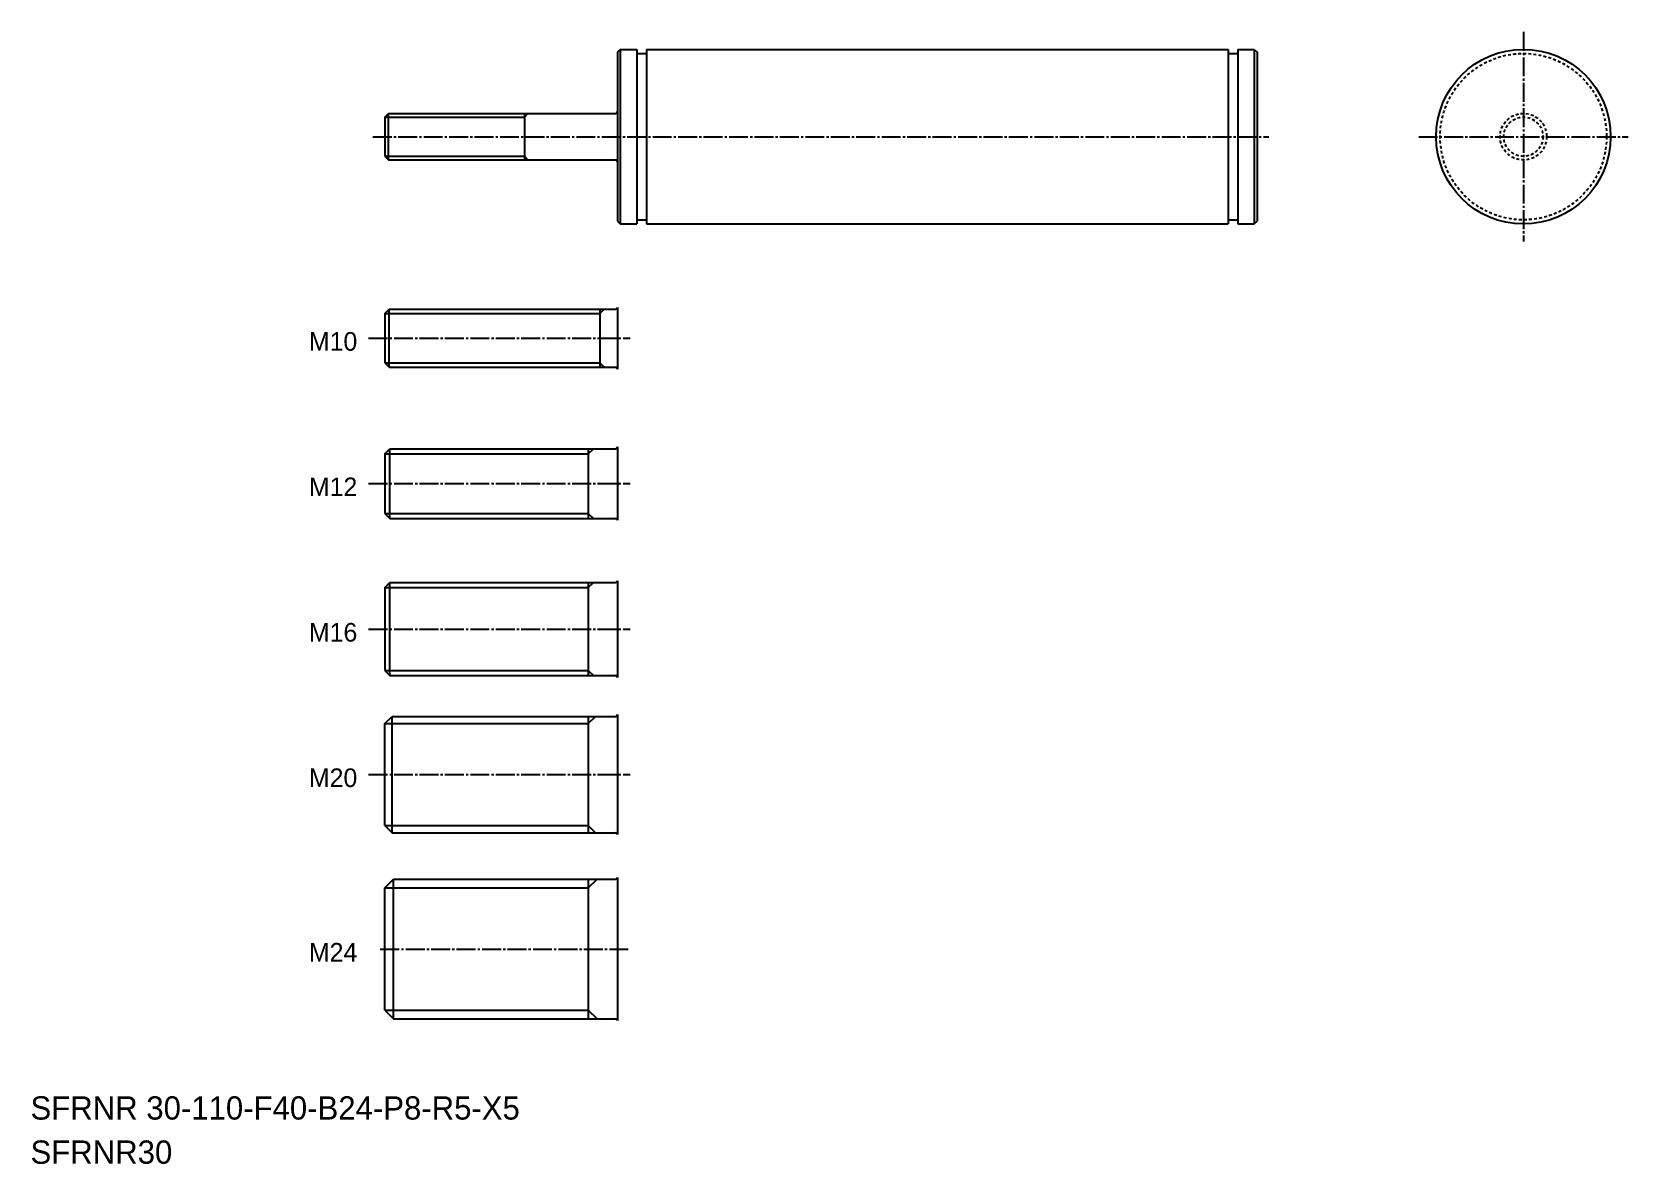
# Model space of a CAD drawing. Extents: x 10 to 285, y -60 to 135.
import ezdxf

# ---------------------------------------------------------------- set-up
doc = ezdxf.new("R2010")
doc.units = 0
doc.header["$LTSCALE"] = 0.25
doc.linetypes.add('CENTER', pattern=[17.5, 13, -1.5, 1.5, -1.5])
doc.linetypes.add('DASHED', pattern=[3.5, 2, -1.5])
doc.layers.get('0').update_dxf_attribs({"linetype": 'CONTINUOUS'})
doc.layers.add('CENTER', color=1, linetype='CENTER')

msp = doc.modelspace()

# ---------------------------------------------------------------- linework, layer by layer
at = {"color": 7, "linetype": 'CONTINUOUS'}
for p, q in [((110.9, 131.04), (111.4, 131.54)), ((110.9, 131.04), (110.9, 102.04)), ((111.4, 131.54), (111.4, 101.54)), ((111.4, 131.54), (114.25, 131.54)), ((114.25, 131.54), (114.25, 101.54)), ((115.9, 131.54), (115.9, 101.54)), ((115.9, 131.54), (215.9, 131.54)), ((215.9, 131.54), (215.9, 101.54)), ((217.55, 131.54), (217.55, 101.54)), ((217.55, 131.54), (220.4, 131.54)), ((220.4, 131.54), (220.9, 131.04)), ((220.4, 131.54), (220.4, 101.54)), ((220.9, 131.04), (220.9, 102.04)), ((70.9, 119.92), (71.53, 120.54)), ((71.53, 112.54), (71.53, 120.54)), ((71.53, 120.54), (110.6, 120.54)), ((70.9, 113.17), (71.53, 112.54)), ((71.53, 112.54), (110.6, 112.54)), ((110.9, 102.04), (111.4, 101.54)), ((111.4, 101.54), (114.25, 101.54)), ((115.9, 101.54), (215.9, 101.54)), ((217.55, 101.54), (220.4, 101.54)), ((220.4, 101.54), (220.9, 102.04)), ((70.9, 86.15), (71.65, 86.9)), ((71.65, 76.9), (71.65, 86.9)), ((71.65, 86.9), (110.6, 86.9)), ((70.9, 77.65), (71.65, 76.9)), ((71.65, 76.9), (110.6, 76.9)), ((70.9, 62.03), (71.78, 62.9)), ((71.78, 50.9), (71.78, 62.9)), ((71.78, 62.9), (110.6, 62.9)), ((70.9, 51.78), (71.78, 50.9)), ((71.78, 50.9), (110.6, 50.9)), ((70.9, 39.03), (71.78, 39.9)), ((71.78, 23.9), (71.78, 39.9)), ((71.78, 39.9), (110.6, 39.9)), ((70.9, 24.78), (71.78, 23.9)), ((71.78, 23.9), (110.6, 23.9)), ((70.9, 15.65), (72.15, 16.9)), ((72.15, 16.9), (110.6, 16.9)), ((72.15, -3.1), (72.15, 16.9)), ((70.9, -1.85), (72.15, -3.1)), ((72.15, -3.1), (110.6, -3.1)), ((70.9, -12.6), (72.4, -11.1)), ((72.4, -11.1), (110.6, -11.1)), ((72.4, -35.1), (72.4, -11.1)), ((70.9, -33.6), (72.4, -35.1)), ((72.4, -35.1), (110.6, -35.1))]:
    msp.add_line(p, q, dxfattribs=at)
for p, q in [((220.9, 123.79), (220.9, 123.79)), ((70.9, 119.92), (70.9, 113.17)), ((220.9, 116.54), (220.9, 116.54)), ((70.9, 86.15), (70.9, 77.65)), ((70.9, 62.03), (70.9, 51.78)), ((70.9, 39.03), (70.9, 24.78)), ((70.9, -1.85), (70.9, 15.65)), ((70.9, -33.6), (70.9, -12.6))]:
    msp.add_line(p, q)
at = {"color": 3, "linetype": 'CONTINUOUS'}
for p, q in [((70.9, 119.92), (94.9, 119.92)), ((94.9, 119.92), (95.53, 120.54)), ((70.9, 113.17), (94.9, 113.17)), ((94.9, 113.17), (95.53, 112.54)), ((70.9, 86.15), (107.9, 86.15)), ((107.9, 86.15), (108.65, 86.9)), ((70.9, 77.65), (107.9, 77.65)), ((107.9, 77.65), (108.65, 76.9)), ((70.9, 62.03), (105.9, 62.03)), ((105.9, 62.03), (106.78, 62.9)), ((70.9, 51.78), (105.9, 51.78)), ((105.9, 51.78), (106.78, 50.9)), ((70.9, 39.03), (105.9, 39.03)), ((105.9, 39.03), (106.78, 39.9)), ((70.9, 24.78), (105.9, 24.78)), ((105.9, 24.78), (106.78, 23.9)), ((105.9, 15.65), (107.15, 16.9)), ((70.9, 15.65), (105.9, 15.65)), ((70.9, -1.85), (105.9, -1.85)), ((105.9, -1.85), (107.15, -3.1)), ((70.9, -12.6), (105.9, -12.6)), ((105.9, -12.6), (107.4, -11.1)), ((70.9, -33.6), (105.9, -33.6)), ((105.9, -33.6), (107.4, -35.1))]:
    msp.add_line(p, q, dxfattribs=at)
at = {"color": 7}
for p, q in [((94.9, 120.54), (94.9, 112.54)), ((107.9, 86.9), (107.9, 76.9)), ((110.9, 87.2), (110.9, 76.6)), ((110.9, 63.2), (110.9, 50.6)), ((105.9, 62.9), (105.9, 50.9)), ((105.9, 39.9), (105.9, 23.9)), ((110.9, 40.2), (110.9, 23.6)), ((105.9, 16.9), (105.9, -3.1)), ((110.9, 17.2), (110.9, -3.4)), ((110.9, -10.8), (110.9, -35.4)), ((105.9, -11.1), (105.9, -35.1))]:
    msp.add_line(p, q, dxfattribs=at)
at = {"color": 7, "linetype": 'CONTINUOUS'}
msp.add_circle((266.66, 116.54), 15, dxfattribs=at)
at = {"color": 3, "linetype": 'DASHED'}
for radius in [14.3, 4, 3.38]:
    msp.add_circle((266.66, 116.54), radius, dxfattribs=at)
at = {"color": 7, "linetype": 'CONTINUOUS'}
for centre, start, end in [((110.6, 120.84), 270, 0), ((110.6, 112.24), 0, 90), ((110.6, 87.2), 270, 0), ((110.6, 76.6), 0, 90), ((110.6, 63.2), 270, 0), ((110.6, 50.6), 0, 90), ((110.6, 40.2), 270, 0), ((110.6, 23.6), 0, 90), ((110.6, 17.2), 270, 0), ((110.6, -3.4), 0, 90), ((110.6, -10.8), 270, 0), ((110.6, -35.4), 0, 90)]:
    msp.add_arc(centre, 0.3, start, end, dxfattribs=at)
at = {"layer": 'CENTER', "color": 1, "linetype": 'CENTER'}
for p, q in [((266.66, 134.54), (266.66, 98.54)), ((68.85, 116.54), (222.9, 116.54)), ((248.66, 116.54), (284.66, 116.54)), ((68.13, 81.9), (113.07, 81.9)), ((68.13, 56.9), (113.07, 56.9)), ((68.13, 31.9), (113.07, 31.9)), ((68.13, 6.9), (113.07, 6.9)), ((70.14, -23.1), (113.07, -23.1))]:
    msp.add_line(p, q, dxfattribs=at)
at = {"layer": 'CENTER', "color": 7, "linetype": 'CONTINUOUS'}
for p, q in [((114.25, 130.84), (115.9, 130.84)), ((215.9, 130.84), (217.55, 130.84)), ((114.25, 102.24), (115.9, 102.24)), ((215.9, 102.24), (217.55, 102.24))]:
    msp.add_line(p, q, dxfattribs=at)

# ---------------------------------------------------------------- texts
at = {"color": 7, "linetype": 'CONTINUOUS'}
for s, height, p in [('M10', 3.2, (57.86, 79.75)), ('M12', 3.2, (57.86, 54.75)), ('M16', 3.2, (57.86, 29.75)), ('M20', 3.2, (57.86, 4.75)), ('M24', 3.2, (57.86, -25.25)), ('SFRNR 30-110-F40-B24-P8-R5-X5', 4, (10, -52.41)), ('SFRNR30', 4, (10, -60))]:
    msp.add_text(s, height=height, dxfattribs=at).set_placement(p)

doc.saveas('drawing.dxf')
